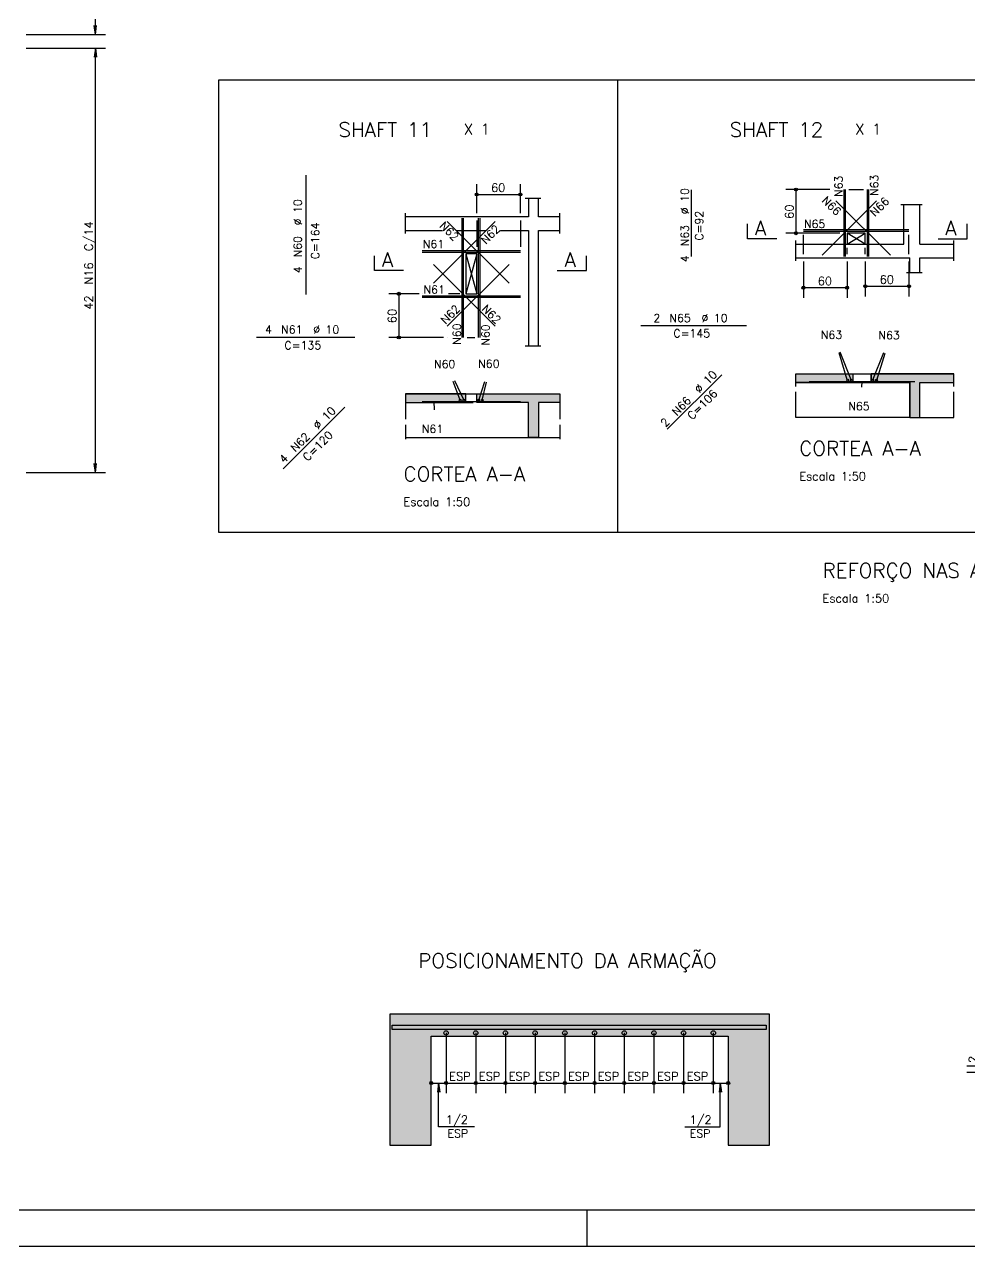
# Model space of a CAD drawing. Extents: x 0 to 119, y 0 to 84.
# Drawn here: x 47.93 to 73.9, y 0 to 33.6 of the extents above; entities that cross this region are included whole.
import ezdxf

# ---------------------------------------------------------------- set-up
doc = ezdxf.new("R2010")
doc.units = 0
doc.header["$MEASUREMENT"] = 0
for name, pattern in [('ESTILO_TQS_0001', [0.85, 0.7, -0.15]), ('ESTILO_TQS_0002', [0.3, 0.2, -0.1]), ('ESTILO_TQS_0003', [2.05, 1.5, -0.2, 0.15, -0.2])]:
    doc.linetypes.add(name, pattern=pattern)
for name, color, linetype in [('1', 1, 'CONTINUOUS'), ('15', 15, 'CONTINUOUS'), ('18', 4, 'CONTINUOUS'), ('2', 2, 'CONTINUOUS'), ('25', 1, 'CONTINUOUS'), ('26', 3, 'CONTINUOUS'), ('3', 3, 'CONTINUOUS'), ('37', 7, 'CONTINUOUS'), ('51', 7, 'CONTINUOUS'), ('54', 7, 'CONTINUOUS'), ('6', 6, 'CONTINUOUS'), ('64', 7, 'CONTINUOUS')]:
    doc.layers.add(name, color=color, linetype=linetype)
doc.styles.get("Standard").update_dxf_attribs({"font": 'ROMANS.SHX'})

msp = doc.modelspace()

# ---------------------------------------------------------------- linework, layer by layer
at = {"layer": '1', "linetype": 'Continuous'}
for p, q in [((70.539208, 27.557346), (71.039208, 27.857346)), ((71.039208, 27.557346), (70.539208, 27.857346)), ((60.362723, 27.289259), (60.062723, 26.190064)), ((60.062723, 27.289259), (60.362723, 26.189259))]:
    msp.add_line(p, q, dxfattribs=at)
for points in [[(70.539208, 27.557346), (71.039208, 27.557346), (71.039208, 27.857346), (70.539208, 27.857346), (70.539208, 27.557346)], [(60.362723, 27.289259), (60.062723, 27.289259), (60.062723, 26.190064), (60.362723, 26.189259), (60.362723, 27.289259)]]:
    msp.add_lwpolyline(points, dxfattribs=at)
at = {"layer": '15', "linetype": 'ESTILO_TQS_0001'}
for p, q in [((61.697793, 28.819178), (62.122413, 28.819178)), ((72.016486, 28.645143), (72.598899, 28.645143)), ((58.401954, 27.851806), (58.401954, 28.406123)), ((62.649571, 27.851806), (62.649571, 28.406123)), ((69.129729, 27.099893), (69.129729, 27.65421)), ((73.468611, 27.099893), (73.468611, 27.65421)), ((72.174278, 26.773442), (72.598899, 26.773442)), ((61.697793, 24.757535), (62.122413, 24.757535)), ((69.129729, 22.793554), (69.129729, 23.993554)), ((73.468611, 22.793554), (73.468611, 23.993554)), ((58.401954, 23.442172), (58.401954, 22.19142)), ((62.649571, 23.442172), (62.649571, 22.19142))]:
    msp.add_line(p, q, dxfattribs=at)
at = {"layer": '15', "linetype": 'ESTILO_TQS_0002'}
for p, q in [((70.897001, 23.753554), (71.197001, 23.753554)), ((60.062723, 23.202172), (60.362723, 23.202172))]:
    msp.add_line(p, q, dxfattribs=at)
at = {"layer": '18', "linetype": 'Continuous'}
for p, q in [((49.884815, 33.321398), (49.884815, 36.721399)), ((47.984815, 33.321398), (50.162815, 33.321398)), ((49.884815, 33.321398), (49.852184, 33.569259)), ((49.884815, 33.321398), (49.917447, 33.569259)), ((47.984815, 32.941398), (50.162815, 32.941398)), ((49.884815, 32.941398), (49.852184, 32.693537)), ((49.884815, 21.281398), (49.884815, 32.941398)), ((49.884815, 32.941398), (49.917447, 32.693537)), ((60.362723, 28.409259), (60.362723, 29.200158)), ((60.362723, 28.922158), (61.562723, 28.922158)), ((61.562723, 28.409259), (61.562723, 29.200158)), ((70.068641, 29.057346), (68.859226, 29.057346)), ((69.137226, 27.857346), (69.137226, 29.057346)), ((70.339208, 27.857346), (68.859226, 27.857346)), ((69.339208, 27.077346), (69.339208, 26.080326)), ((70.539208, 27.077346), (70.539208, 26.080326)), ((71.039208, 27.077346), (71.039208, 26.120326)), ((72.239208, 27.077346), (72.239208, 26.120326)), ((70.539208, 26.358326), (69.339208, 26.358326)), ((71.039208, 26.398326), (72.239208, 26.398326)), ((58.779146, 26.190064), (57.94429, 26.190064)), ((58.22229, 26.190064), (58.22229, 24.990064)), ((59.450034, 24.990064), (57.94429, 24.990064)), ((69.497001, 23.778554), (72.397001, 23.778554)), ((58.862723, 23.227172), (61.562723, 23.227172)), ((49.884815, 21.281398), (49.852184, 21.529259)), ((49.884815, 21.281398), (49.917447, 21.529259)), ((47.984815, 21.281398), (50.162815, 21.281398)), ((59.519561, 5.871848), (59.519561, 4.217694)), ((59.519561, 5.871848), (59.519561, 4.217694)), ((60.335564, 5.871848), (60.335564, 4.217694)), ((60.335564, 5.871848), (60.335564, 4.217694)), ((61.151566, 5.871848), (61.151566, 4.217694)), ((61.151566, 5.871848), (61.151566, 4.217694)), ((61.967569, 5.871848), (61.967569, 4.217694)), ((61.967569, 5.871848), (61.967569, 4.217694)), ((62.783572, 5.871848), (62.783572, 4.217694)), ((62.783572, 5.871848), (62.783572, 4.217694)), ((63.599574, 5.871848), (63.599574, 4.217694)), ((63.599574, 5.871848), (63.599574, 4.217694)), ((64.415577, 5.871848), (64.415577, 4.217694)), ((64.415577, 5.871848), (64.415577, 4.217694)), ((65.23158, 5.871848), (65.23158, 4.217694)), ((65.23158, 5.871848), (65.23158, 4.217694)), ((66.047582, 5.871848), (66.047582, 4.217694)), ((66.047582, 5.871848), (66.047582, 4.217694)), ((66.863585, 5.871848), (66.863585, 4.217694)), ((75.963503, 4.959633), (73.830373, 4.959633)), ((75.193971, 4.787871), (73.830373, 4.787871)), ((59.11156, 4.495694), (59.519561, 4.495694)), ((59.519561, 4.495694), (60.335564, 4.495694)), ((60.335564, 4.495694), (61.151566, 4.495694)), ((61.151566, 4.495694), (61.967569, 4.495694)), ((61.967569, 4.495694), (62.783572, 4.495694)), ((62.783572, 4.495694), (63.599574, 4.495694)), ((63.599574, 4.495694), (64.415577, 4.495694)), ((64.415577, 4.495694), (65.23158, 4.495694)), ((65.23158, 4.495694), (66.047582, 4.495694)), ((66.047582, 4.495694), (66.863585, 4.495694)), ((66.863585, 4.495694), (67.271586, 4.495694))]:
    msp.add_line(p, q, dxfattribs=at)
for centre, radius in [((60.362723, 28.922158), 0.041625), ((60.362723, 28.922158), 0.02075), ((61.562723, 28.922158), 0.041625), ((61.562723, 28.922158), 0.02075), ((69.137226, 29.057346), 0.041625), ((69.137226, 29.057346), 0.02075), ((69.137226, 27.857346), 0.041625), ((69.137226, 27.857346), 0.02075), ((58.22229, 26.190064), 0.041625), ((58.22229, 26.190064), 0.02075), ((69.339208, 26.358326), 0.041625), ((69.339208, 26.358326), 0.02075), ((70.539208, 26.358326), 0.041625), ((70.539208, 26.358326), 0.02075), ((71.039208, 26.398326), 0.041625), ((71.039208, 26.398326), 0.02075), ((72.239208, 26.398326), 0.041625), ((72.239208, 26.398326), 0.02075), ((58.22229, 24.990064), 0.041625), ((58.22229, 24.990064), 0.02075), ((59.11156, 4.495694), 0.041625), ((59.11156, 4.495694), 0.02075), ((59.519561, 4.495694), 0.041625), ((59.519561, 4.495694), 0.041625), ((59.519561, 4.495694), 0.02075), ((59.519561, 4.495694), 0.02075), ((60.335564, 4.495694), 0.041625), ((60.335564, 4.495694), 0.041625), ((60.335564, 4.495694), 0.02075), ((60.335564, 4.495694), 0.02075), ((61.151566, 4.495694), 0.041625), ((61.151566, 4.495694), 0.041625), ((61.151566, 4.495694), 0.02075), ((61.151566, 4.495694), 0.02075), ((61.967569, 4.495694), 0.041625), ((61.967569, 4.495694), 0.041625), ((61.967569, 4.495694), 0.02075), ((61.967569, 4.495694), 0.02075), ((62.783572, 4.495694), 0.041625), ((62.783572, 4.495694), 0.041625), ((62.783572, 4.495694), 0.02075), ((62.783572, 4.495694), 0.02075), ((63.599574, 4.495694), 0.041625), ((63.599574, 4.495694), 0.041625), ((63.599574, 4.495694), 0.02075), ((63.599574, 4.495694), 0.02075), ((64.415577, 4.495694), 0.041625), ((64.415577, 4.495694), 0.041625), ((64.415577, 4.495694), 0.02075), ((64.415577, 4.495694), 0.02075), ((65.23158, 4.495694), 0.041625), ((65.23158, 4.495694), 0.041625), ((65.23158, 4.495694), 0.02075), ((65.23158, 4.495694), 0.02075), ((66.047582, 4.495694), 0.041625), ((66.047582, 4.495694), 0.041625), ((66.047582, 4.495694), 0.02075), ((66.047582, 4.495694), 0.02075), ((66.863585, 4.495694), 0.041625), ((66.863585, 4.495694), 0.041625), ((66.863585, 4.495694), 0.02075), ((66.863585, 4.495694), 0.02075), ((67.271586, 4.495694), 0.041625), ((67.271586, 4.495694), 0.02075)]:
    msp.add_circle(centre, radius, dxfattribs=at)
at = {"layer": '2', "linetype": 'Continuous'}
msp.add_line((63.4, 0), (63.4, 1), dxfattribs=at)
msp.add_lwpolyline([(0, 0), (0, 84.1), (118.9, 84.1), (118.9, 0), (0, 0)], dxfattribs=at)
for centre, radius in [((70.556392, 23.818554), 0.025), ((70.656117, 23.818554), 0.025), ((71.250878, 23.818554), 0.025), ((71.350603, 23.818554), 0.025), ((59.909121, 23.267172), 0.025), ((60.008846, 23.267172), 0.025), ((60.416601, 23.267172), 0.025), ((60.516325, 23.267172), 0.025), ((59.519561, 5.871848), 0.06), ((60.335564, 5.871848), 0.06), ((61.151566, 5.871848), 0.06), ((61.967569, 5.871848), 0.06), ((62.783572, 5.871848), 0.06), ((63.599574, 5.871848), 0.06), ((64.415577, 5.871848), 0.06), ((65.23158, 5.871848), 0.06), ((66.047582, 5.871848), 0.06), ((66.863585, 5.871848), 0.06)]:
    msp.add_circle(centre, radius, dxfattribs=at)
at = {"layer": '25', "linetype": 'Continuous'}
for p, q in [((70.168641, 29.057346), (70.168641, 29.057346)), ((60.362723, 28.309259), (60.362723, 28.309259)), ((61.562723, 28.309259), (61.562723, 28.309259)), ((70.439208, 27.857346), (70.439208, 27.857346)), ((69.339208, 27.177346), (69.339208, 27.177346)), ((70.539208, 27.177346), (70.539208, 27.177346)), ((71.039208, 27.177346), (71.039208, 27.177346)), ((72.239208, 27.177346), (72.239208, 27.177346)), ((58.879146, 26.190064), (58.879146, 26.190064)), ((59.550034, 24.990064), (59.550034, 24.990064)), ((70.545224, 23.82471), (70.316884, 24.570747)), ((70.6487, 23.82471), (70.353343, 24.583403)), ((71.246408, 23.829915), (71.549494, 24.575276)), ((71.355282, 23.820017), (71.588975, 24.561049)), ((59.907398, 23.262198), (59.716302, 23.77657)), ((60.005385, 23.273085), (59.75812, 23.79422)), ((60.421351, 23.262894), (60.588991, 23.777704)), ((60.515421, 23.271074), (60.631364, 23.765863)), ((70.943877, 23.78088), (70.938158, 23.624719)), ((59.185192, 23.228329), (59.189656, 23.000858)), ((59.519561, 5.871848), (59.519561, 5.871848)), ((59.519561, 5.871848), (59.519561, 5.871848)), ((60.335564, 5.871848), (60.335564, 5.871848)), ((60.335564, 5.871848), (60.335564, 5.871848)), ((61.151566, 5.871848), (61.151566, 5.871848)), ((61.151566, 5.871848), (61.151566, 5.871848)), ((61.967569, 5.871848), (61.967569, 5.871848)), ((61.967569, 5.871848), (61.967569, 5.871848)), ((62.783572, 5.871848), (62.783572, 5.871848)), ((62.783572, 5.871848), (62.783572, 5.871848)), ((63.599574, 5.871848), (63.599574, 5.871848)), ((63.599574, 5.871848), (63.599574, 5.871848)), ((64.415577, 5.871848), (64.415577, 5.871848)), ((64.415577, 5.871848), (64.415577, 5.871848)), ((65.23158, 5.871848), (65.23158, 5.871848)), ((65.23158, 5.871848), (65.23158, 5.871848)), ((66.047582, 5.871848), (66.047582, 5.871848)), ((66.047582, 5.871848), (66.047582, 5.871848)), ((66.863585, 5.871848), (66.863585, 5.871848)), ((59.11156, 4.495694), (59.11156, 4.495694)), ((66.863585, 4.495694), (66.863585, 4.495694)), ((67.271586, 4.495694), (67.271586, 4.495694))]:
    msp.add_line(p, q, dxfattribs=at)
for points in [[(60.299093, 3.291263), (59.315561, 3.291263), (59.315561, 4.495694), (59.348192, 4.247833), (59.315561, 4.495694), (59.282929, 4.247833)], [(66.08281, 3.291263), (67.055414, 3.291263), (67.055414, 4.495694), (67.088045, 4.247833), (67.055414, 4.495694), (67.022782, 4.247833)]]:
    msp.add_lwpolyline(points, dxfattribs=at)
at = {"layer": '26', "linetype": 'Continuous'}
for points in [[(69.129729, 23.993554), (70.697001, 23.993554), (70.697001, 23.753554), (69.129729, 23.753554), (69.129729, 23.993554)], [(71.197001, 23.753554), (72.259208, 23.753554), (72.259208, 22.793554), (72.539208, 22.793554), (72.539208, 23.753554), (73.468611, 23.753554), (73.468611, 23.993554), (71.197001, 23.993554), (71.197001, 23.753554)], [(58.401954, 23.442172), (58.401954, 23.202172), (60.062723, 23.202172), (60.062723, 23.442172), (58.401954, 23.442172)], [(60.362723, 23.202172), (60.362723, 23.442172), (62.649571, 23.442172), (62.649571, 23.202172), (62.062723, 23.202172), (62.062723, 22.242172), (61.782723, 22.242172), (61.782723, 23.202172), (60.362723, 23.202172)], [(67.271586, 2.78795), (68.411586, 2.78795), (68.411586, 5.78795), (68.411586, 6.38795), (67.271586, 6.38795), (57.97156, 6.38795), (57.97156, 5.66795), (57.97156, 2.78795), (59.11156, 2.78795), (59.11156, 5.78795), (67.271586, 5.78795), (67.271586, 2.78795)]]:
    msp.add_lwpolyline(points, dxfattribs=at)
for points in [[(69.129729, 23.993554), (70.697001, 23.993554), (70.697001, 23.753554)], [(69.129729, 23.993554), (70.697001, 23.753554), (69.129729, 23.753554)], [(69.129729, 23.993554), (69.129729, 23.753554), (69.129729, 23.993554)], [(73.468611, 23.993554), (71.197001, 23.993554), (71.197001, 23.753554)], [(73.468611, 23.993554), (71.197001, 23.753554), (72.259208, 23.753554)], [(73.468611, 23.993554), (72.259208, 23.753554), (72.539208, 23.753554)], [(73.468611, 23.993554), (72.539208, 23.753554), (73.468611, 23.753554)], [(72.259208, 23.753554), (72.259208, 22.793554), (72.539208, 22.793554)], [(72.259208, 23.753554), (72.539208, 22.793554), (72.539208, 23.753554)], [(58.401954, 23.442172), (58.401954, 23.202172), (60.062723, 23.202172)], [(58.401954, 23.442172), (60.062723, 23.202172), (60.062723, 23.442172)], [(58.401954, 23.442172), (60.062723, 23.442172), (58.401954, 23.442172)], [(61.782723, 23.202172), (60.362723, 23.202172), (60.362723, 23.442172)], [(61.782723, 23.202172), (60.362723, 23.442172), (62.649571, 23.442172)], [(62.062723, 23.202172), (61.782723, 23.202172), (62.649571, 23.442172)], [(62.062723, 23.202172), (62.062723, 22.242172), (61.782723, 22.242172)], [(62.062723, 23.202172), (61.782723, 22.242172), (61.782723, 23.202172)], [(62.062723, 23.202172), (62.649571, 23.442172), (62.649571, 23.202172)], [(67.271586, 6.38795), (57.97156, 6.38795), (59.11156, 5.78795)], [(59.11156, 5.78795), (57.97156, 6.38795), (59.11156, 2.78795)], [(57.97156, 6.38795), (57.97156, 5.66795), (59.11156, 2.78795)], [(67.271586, 5.78795), (67.271586, 6.38795), (59.11156, 5.78795)], [(68.411586, 2.78795), (67.271586, 6.38795), (67.271586, 5.78795)], [(68.411586, 2.78795), (68.411586, 5.78795), (67.271586, 6.38795)], [(68.411586, 5.78795), (68.411586, 6.38795), (67.271586, 6.38795)], [(67.271586, 2.78795), (68.411586, 2.78795), (67.271586, 5.78795)], [(59.11156, 2.78795), (57.97156, 5.66795), (57.97156, 2.78795)]]:
    msp.add_solid(points, dxfattribs=at)
at = {"layer": '3', "linetype": 'Continuous'}
msp.add_lwpolyline([(117.9, 1), (2.499999, 1), (2.499999, 83.1), (117.9, 83.1), (117.9, 1)], dxfattribs=at)
at = {"layer": '37', "linetype": 'Continuous'}
msp.add_lwpolyline([(68.317716, 5.966842), (58.042641, 5.966842), (58.042641, 6.086842), (68.317716, 6.086842), (68.317716, 5.966842)], dxfattribs=at)
for points in [[(68.317716, 5.966842), (58.042641, 5.966842), (58.042641, 6.086842)], [(68.317716, 5.966842), (58.042641, 6.086842), (68.317716, 6.086842)], [(68.317716, 5.966842), (68.317716, 6.086842), (68.317716, 5.966842)]]:
    msp.add_solid(points, dxfattribs=at)
at = {"layer": '51', "linetype": 'Continuous'}
for p, q in [((72.101416, 27.557346), (72.101416, 28.645143)), ((72.539208, 27.557346), (72.539208, 28.645143)), ((58.401954, 27.929259), (59.42026, 27.929259)), ((59.802731, 27.929259), (60.622715, 27.929259)), ((61.01323, 27.929259), (61.782723, 27.929259)), ((69.129729, 27.557346), (72.101416, 27.557346)), ((72.539208, 27.557346), (73.468611, 27.557346)), ((69.129729, 27.177346), (72.259208, 27.177346)), ((72.259208, 26.773442), (72.259208, 27.177346)), ((72.539208, 27.177346), (73.468611, 27.177346)), ((72.539208, 26.773442), (72.539208, 27.177346)), ((69.129729, 23.993554), (73.468611, 23.993554)), ((70.697001, 23.993554), (70.697001, 23.753554)), ((71.197001, 23.753554), (71.197001, 23.993554)), ((69.129729, 23.753554), (72.259208, 23.753554)), ((72.259208, 22.793554), (72.259208, 23.753554)), ((72.539208, 22.793554), (72.539208, 23.753554)), ((72.539208, 23.753554), (73.468611, 23.753554)), ((58.401954, 23.442172), (62.649571, 23.442172)), ((72.259208, 22.793554), (69.129729, 22.793554)), ((72.259208, 22.793554), (72.539208, 22.793554)), ((72.539208, 22.793554), (73.468611, 22.793554)), ((58.401954, 22.242172), (62.649571, 22.242172))]:
    msp.add_line(p, q, dxfattribs=at)
for points in [[(61.782723, 28.819178), (61.782723, 28.309259)], [(62.062723, 28.309259), (62.062723, 28.819178)], [(61.782723, 28.309259), (58.401954, 28.309259)], [(62.649571, 28.309259), (62.062723, 28.309259)], [(61.782723, 27.929259), (61.782723, 24.757535)], [(62.062723, 24.757535), (62.062723, 27.929259)], [(62.062723, 27.929259), (62.649571, 27.929259)], [(68.317716, 5.966842), (58.042641, 5.966842), (58.042641, 6.086842), (68.317716, 6.086842), (68.317716, 5.966842)]]:
    msp.add_lwpolyline(points, dxfattribs=at)
at = {"layer": '54', "linetype": 'ESTILO_TQS_0003'}
for p, q in [((70.589208, 29.057346), (70.989208, 29.057346)), ((60.362723, 28.209259), (60.362723, 27.479259)), ((61.562723, 28.209259), (61.562723, 27.479259)), ((69.339208, 27.277346), (69.339208, 27.807346)), ((72.239208, 27.277346), (72.239208, 27.807346)), ((70.539208, 27.277346), (70.539208, 27.457346)), ((71.039208, 27.277346), (71.039208, 27.457346)), ((59.901266, 26.190064), (59.58823, 26.190064)), ((60.102723, 24.990064), (60.312723, 24.990064))]:
    msp.add_line(p, q, dxfattribs=at)
at = {"layer": '6', "linetype": 'Continuous'}
for p, q in [((96.266854, 32.062175), (53.263181, 32.062175)), ((53.263181, 32.062175), (53.263181, 19.634873)), ((64.232417, 32.062175), (64.232417, 19.634873)), ((53.263181, 19.634873), (96.266854, 19.634873))]:
    msp.add_line(p, q, dxfattribs=at)
for points in [[(68.606608, 27.701543), (67.802665, 27.701543), (67.802665, 28.110733)], [(73.038476, 27.701543), (73.842419, 27.701543), (73.842419, 28.110733)], [(58.353927, 26.829325), (57.549984, 26.829325), (57.549984, 27.238515)], [(62.573406, 26.829325), (63.377349, 26.829325), (63.377349, 27.238515)]]:
    msp.add_lwpolyline(points, dxfattribs=at)
at = {"layer": '64', "linetype": 'Continuous'}
for p, q in [((55.673462, 26.17257), (55.673462, 29.451764)), ((66.266412, 27.212084), (66.266412, 29.052084)), ((70.449208, 29.057346), (70.449208, 27.217346)), ((70.489208, 29.057346), (70.489208, 27.217346)), ((71.089208, 29.057346), (71.089208, 27.217346)), ((71.129208, 29.057346), (71.129208, 27.217346)), ((71.347737, 28.745874), (69.850032, 27.24817)), ((70.23068, 28.745874), (71.728385, 27.24817)), ((59.962723, 24.990064), (59.962723, 28.269259)), ((60.002723, 24.990064), (60.002723, 28.269259)), ((60.412723, 24.990064), (60.412723, 28.269259)), ((60.452723, 24.990064), (60.452723, 28.269259)), ((59.174195, 26.480731), (60.871251, 28.177787)), ((59.554195, 28.177787), (61.251251, 26.480731)), ((72.239208, 27.947346), (69.339208, 27.947346)), ((72.239208, 27.907346), (69.339208, 27.907346)), ((58.862723, 27.379259), (61.562723, 27.379259)), ((58.862723, 27.339259), (61.562723, 27.339259)), ((59.174195, 26.998593), (60.871251, 25.301536)), ((59.554195, 25.301536), (61.251251, 26.998593)), ((58.862723, 26.139259), (61.562723, 26.139259)), ((58.862723, 26.099259), (61.562723, 26.099259)), ((64.874435, 25.318214), (67.774435, 25.318214)), ((54.309673, 24.997538), (57.009673, 24.997538)), ((65.598041, 22.466338), (67.095746, 23.964043)), ((55.04487, 21.378074), (56.741927, 23.07513))]:
    msp.add_line(p, q, dxfattribs=at)

# ---------------------------------------------------------------- texts
at = {"layer": '1', "linetype": 'Continuous'}
for s, p in [('SHAFT 11', (56.561699, 30.503009)), ('SHAFT 12', (67.312617, 30.503009)), ('A', (68.006608, 27.799804)), ('A', (73.238476, 27.799804)), ('A', (57.753927, 26.927586)), ('A', (62.773406, 26.927586)), ('CORTEA A-A', (69.224612, 21.741135)), ('CORTEA A-A', (58.350246, 21.036577)), ('REFORÇO NAS ABERTURAS DOS SHAFTS', (69.864751, 18.384301)), ('POSICIONAMENTO DA ARMAÇÃO', (58.757575, 7.659199))]:
    msp.add_text(s, height=0.4, dxfattribs=at).set_placement(p)
at = {"layer": '2', "linetype": 'Continuous'}
for p in [(69.224612, 21.061135), (58.350246, 20.356577), (69.864751, 17.704301)]:
    msp.add_text('Escala 1:50', height=0.23, dxfattribs=at).set_placement(p)
at = {"layer": '25', "linetype": 'Continuous'}
for s, height, rotation, p in [('N63', 0.22, 90, (70.416851, 28.853898)), ('N63', 0.22, 90, (71.397365, 28.881178)), ('60', 0.23, 90, (69.068226, 28.250346)), ('N66', 0.22, 315, (69.827128, 28.737776)), ('N66', 0.22, 45, (71.304283, 28.300897)), ('C/14', 0.23, 90, (49.815815, 27.364398)), ('N62', 0.22, 315, (59.325429, 28.041927)), ('N62', 0.22, 45, (60.609063, 27.540131)), ('N16', 0.23, 90, (49.815815, 26.444398)), ('42', 0.23, 90, (49.815815, 25.754398)), ('N62', 0.22, 315, (60.481347, 25.756817)), ('60', 0.23, 90, (58.15329, 25.383064)), ('N62', 0.22, 45, (59.507936, 25.341692)), ('N60', 0.22, 90, (59.926338, 24.790497)), ('N60', 0.22, 90, (60.71284, 24.767176)), ('2', 0.23, 90, (74.110171, 5.044168))]:
    msp.add_text(s, height=height, rotation=rotation, dxfattribs=at).set_placement(p)
for s, height, p in [('60', 0.23, (60.755723, 28.991158)), ('N65', 0.22, (69.356197, 27.999897)), ('N61', 0.22, (58.883422, 27.449461)), ('60', 0.23, (69.732208, 26.427326)), ('60', 0.23, (71.432208, 26.467326)), ('N61', 0.22, (58.902432, 26.196913)), ('N63', 0.22, (69.819685, 24.953013)), ('N63', 0.22, (71.400381, 24.942008)), ('N60', 0.22, (59.190197, 24.149053)), ('N60', 0.22, (60.40501, 24.157184)), ('N65', 0.22, (70.574124, 22.990031)), ('N61', 0.22, (58.854859, 22.365922)), ('ESP', 0.23, (59.605563, 4.564694)), ('ESP', 0.23, (60.421565, 4.564694)), ('ESP', 0.23, (61.237568, 4.564694)), ('ESP', 0.23, (62.05357, 4.564694)), ('ESP', 0.23, (62.869573, 4.564694)), ('ESP', 0.23, (63.685576, 4.564694)), ('ESP', 0.23, (64.501578, 4.564694)), ('ESP', 0.23, (65.317581, 4.564694)), ('ESP', 0.23, (66.133584, 4.564694)), ('1/2', 0.23, (59.512175, 3.372181)), ('1/2', 0.23, (66.207926, 3.370153))]:
    msp.add_text(s, height=height, dxfattribs=at).set_placement(p)
at = {"layer": '26', "linetype": 'Continuous'}
for s, rotation, p in [('%%c 10', 90, (66.187419, 28.378199)), ('%%c 10', 90, (55.553078, 28.07312)), ('C=92', 90, (66.585037, 27.650646)), ('C=164', 90, (56.033509, 27.139523)), ('N63', 90, (66.187419, 27.498199)), ('N60', 90, (55.553078, 27.19312)), ('4', 90, (66.187419, 27.058199)), ('4', 90, (55.553078, 26.75312)), ('%%c 10', 45, (66.479429, 23.443323)), ('C=106', 45, (66.281782, 22.712464)), ('N66', 45, (65.857175, 22.821069)), ('%%c 10', 45, (56.001073, 22.447954)), ('2', 45, (65.546048, 22.509942)), ('N62', 45, (55.378819, 21.8257)), ('C=120', 45, (55.714934, 21.572917)), ('4', 45, (55.067692, 21.514573))]:
    msp.add_text(s, height=0.22, rotation=rotation, dxfattribs=at).set_placement(p)
for s, p in [('2', (65.218011, 25.41479)), ('N65', (65.658011, 25.41479)), ('%%c 10', (66.538011, 25.41479)), ('4', (54.548275, 25.098284)), ('N61', (54.988275, 25.098284)), ('%%c 10', (55.868275, 25.098284)), ('C=145', (65.767091, 24.993986)), ('C=135', (55.079247, 24.664117))]:
    msp.add_text(s, height=0.22, dxfattribs=at).set_placement(p)
at = {"layer": '51', "linetype": 'Continuous'}
for s, height, p in [('X 1', 0.3, (60.008622, 30.566638)), ('X 1', 0.3, (70.75954, 30.566638)), ('ESP', 0.22, (59.561258, 3.000546)), ('ESP', 0.22, (66.216674, 2.999835))]:
    msp.add_text(s, height=height, dxfattribs=at).set_placement(p)

doc.saveas('drawing.dxf')
